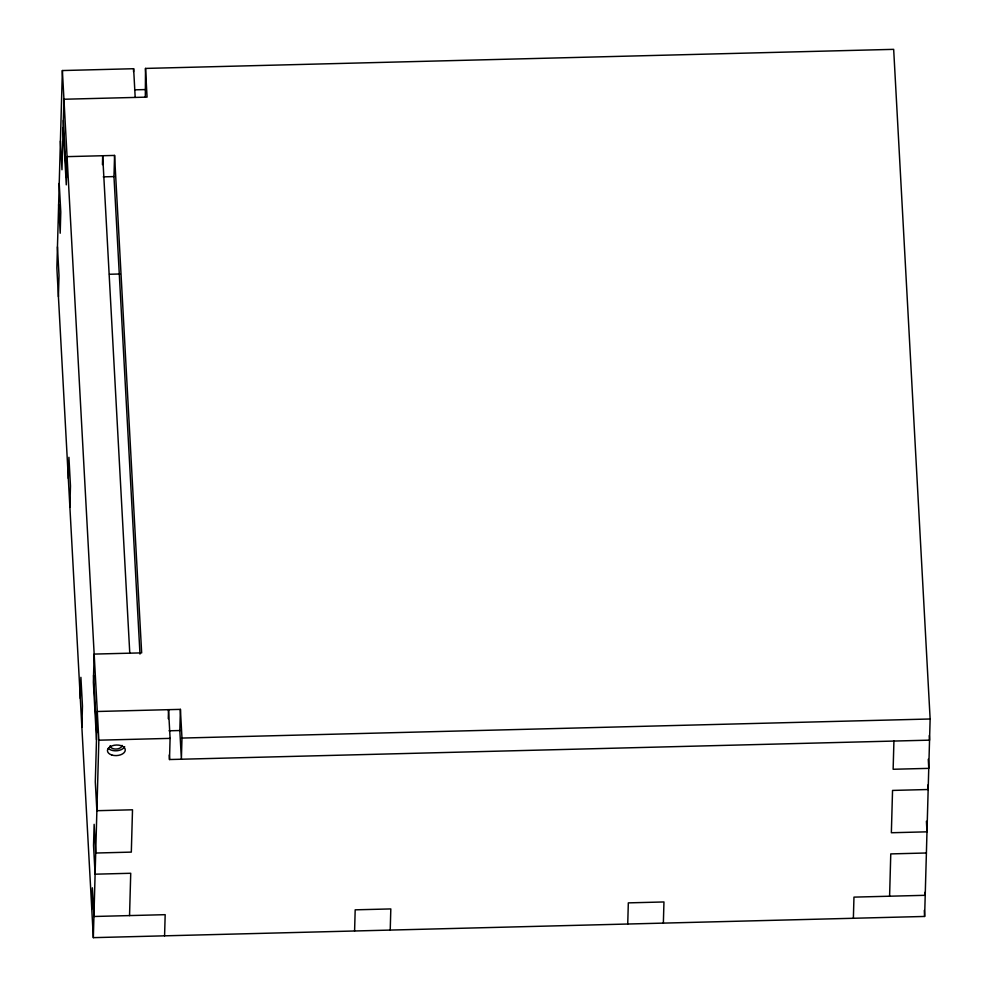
<?xml version="1.0" encoding="UTF-8"?>
<svg xmlns="http://www.w3.org/2000/svg" width="987" height="987" viewBox="0 0 987 987"><rect width="100%" height="100%" fill="white"/><g stroke="black" fill="none" stroke-linecap="round" stroke-linejoin="round"><path stroke-width="1.48" d="M135.194 97.417L133.627 68.72L62.378 70.546L56.864 268.008L93.333 937.65L924.622 916.454L930.136 718.992L893.667 49.35L145.508 68.424L145.323 97.133M58.418 296.705L59.01 275.546L57.456 246.849M68.325 478.461L68.917 457.302L70.472 486.011L69.88 507.158M80.305 698.488L80.897 677.329L82.464 706.038L81.872 727.185M102.438 164.632L102.685 155.724L129.778 653.184M91.766 908.953L92.359 887.794L93.925 916.491L165.174 914.678L164.582 935.836M139.981 654.073L113.974 176.587L114.566 155.428L67.067 156.637L66.277 184.84L63.156 127.446M93.333 937.65L98.848 740.188L62.378 70.546M133.541 71.743L133.627 68.72M129.544 915.591L130.728 873.273L95.097 874.186L93.543 845.477L94.135 824.33L95.69 853.027L131.32 852.114L132.505 809.796L96.874 810.709L95.307 782.012L97.281 711.491L180.411 709.369L181.978 738.066L181.386 759.225L179.819 730.528L180.411 709.369M168.284 718.733L168.53 709.678L170.097 738.375L169.505 759.534L929.544 740.151L929.298 735.537M354.592 930.988L355.184 909.829L390.815 908.928L390.223 930.087M627.732 924.029L628.324 902.871L663.955 901.958L663.363 923.116M853.373 918.28L853.965 897.121L925.214 895.308L925.053 892.285M889.595 896.208L890.767 853.903L926.398 852.99M893.926 741.064L893.136 769.268L928.767 768.367L928.273 759.299M134.577 89.842L145.373 89.57M103.253 176.858L113.974 176.587M109.483 274.263L119.871 273.991M169.048 730.799L180.276 730.516M98.848 740.188L170.097 738.375M181.978 738.066L930.136 718.992M927.928 784.986L928.175 789.514L892.544 790.427L891.36 832.744L926.99 831.831L926.411 821.258M924.301 910.421L924.622 916.454M145.508 68.424L147.063 97.121L63.933 99.243L61.971 169.764L60.404 141.067M169.258 754.993L169.505 759.534M114.566 155.428L141.659 652.876L94.16 654.085L93.37 682.301L96.492 739.695M63.341 120.402L66.474 177.796M93.568 675.244L96.689 732.65M59.22 183.372L60.787 212.069L60.195 233.228L58.628 204.531M122.043 745.382A5.947 3.516 -3.1 0 1 116.01 749.059A5.947 3.516 -3.1 0 1 110.162 745.678M124.67 746.678A8.92 5.28 -3.1 0 1 117.12 750.737A8.92 5.28 -3.1 0 1 108.311 748.368M111.778 755.006A8.92 5.28 -3.1 0 0 125.275 750.083A8.92 5.28 -3.1 0 0 112.037 745.839A8.92 5.28 -3.1 0 0 111.778 755.006"/></g></svg>
